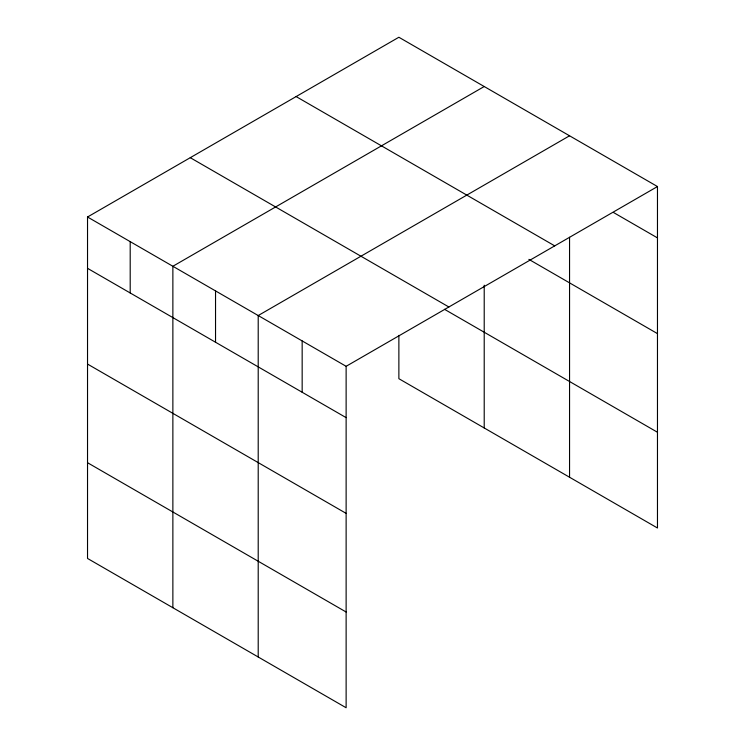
<?xml version="1.0" encoding="UTF-8"?>
<svg xmlns="http://www.w3.org/2000/svg" width="745" height="745" viewBox="0 0 745 745"><rect width="100%" height="100%" fill="white"/><g stroke="black" fill="none" stroke-linecap="round" stroke-linejoin="round"><path stroke-width="1.12" d="M87.528 217L346.127 366.307L346.127 707.75L87.528 558.452L87.528 217L398.873 37.25L657.472 186.548L657.472 528L398.873 378.693L398.873 335.39M484.213 86.522L172.868 266.272L172.868 607.715M569.553 135.786L258.208 315.545L258.208 656.988M346.127 366.307L657.472 186.548M613.507 212.502L657.472 237.888M296.128 96.571L554.727 245.869M528.866 259.372L657.472 333.62M190.273 157.689L448.872 306.987M444.514 309.315L657.472 432.258M87.528 268.33L346.127 417.638M87.528 364.072L346.127 513.37M87.528 462.71L346.127 612.008M569.553 237.273L569.553 477.238M484.213 285.205L484.213 427.965M302.163 340.921L302.163 392.252M215.538 290.904L215.538 342.234M130.198 241.641L130.198 292.971"/></g></svg>
